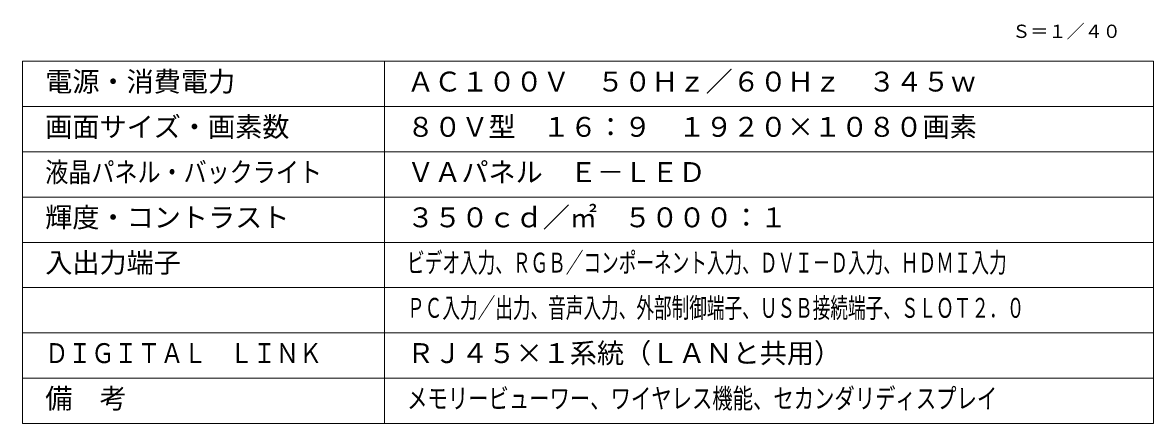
# Model space of a CAD drawing. Units: millimetres, scale not verified. Extents: x -62 to 367, y -117 to 355.
# Drawn here: x -62.5 to 62.5, y -116.5 to -72.2 of the extents above; entities that cross this region are included whole.
import ezdxf
from ezdxf.enums import TextEntityAlignment as Align

# ---------------------------------------------------------------- set-up
doc = ezdxf.new("R2010")
doc.units = ezdxf.units.MM
doc.header["$LTSCALE"] = 0.125
doc.layers.add('0-2_MOJI1', color=7, linetype='Continuous')
doc.layers.add('0-4_TOUROKU', color=7, linetype='Continuous')
doc.layers.add('0-3_WAKU', color=1, linetype='Continuous', lineweight=18)
doc.styles.add('ＭＳ ゴシック', font='')
doc.styles.get('ＭＳ ゴシック').set_extended_font_data('MS Gothic')

msp = doc.modelspace()

# ---------------------------------------------------------------- linework, layer by layer
at = {"layer": '0-3_WAKU', "color": 4}
for p, q in [((-62.4976, -116.5052), (-62.4976, -76.5052)), ((-62.4976, -76.5052), (62.5024, -76.5052)), ((-22.4976, -116.5052), (-22.4976, -76.5052)), ((62.5024, -116.5052), (62.5024, -76.5052)), ((-62.4976, -116.5052), (62.5024, -116.5052))]:
    msp.add_line(p, q, dxfattribs=at)
at = {"layer": '0-3_WAKU'}
for p, q in [((62.5024, -81.5052), (-62.4976, -81.5052)), ((62.5024, -86.5052), (-62.4976, -86.5052)), ((62.5024, -91.5052), (-62.4976, -91.5052)), ((-62.4976, -96.5052), (62.5024, -96.5052)), ((-62.4976, -101.5052), (62.5024, -101.5052)), ((-62.4976, -106.5052), (62.5024, -106.5052)), ((-62.4976, -111.5052), (62.5024, -111.5052))]:
    msp.add_line(p, q, dxfattribs=at)

# ---------------------------------------------------------------- texts
at = {"layer": '0-2_MOJI1', "style": 'ＭＳ ゴシック'}
for s, p in [('電源・消費電力', (-59.9976, -80.5052)), ('ＡＣ１００Ｖ\u3000５０Ｈｚ／６０Ｈｚ\u3000３４５ｗ', (-19.9976, -80.5052)), ('画面サイズ・画素数', (-59.9976, -85.5052)), ('８０Ｖ型\u3000１６：９\u3000１９２０×１０８０画素', (-19.9976, -85.5052)), ('ＶＡパネル\u3000Ｅ－ＬＥＤ', (-19.9976, -90.5052)), ('輝度・コントラスト', (-59.9976, -95.5052)), ('３５０ｃｄ／㎡\u3000５０００：１', (-19.9976, -95.5052)), ('入出力端子', (-59.9976, -100.5052)), ('ＲＪ４５×１系統（ＬＡＮと共用）', (-19.9976, -110.5052)), ('備\u3000考', (-59.9976, -115.5052))]:
    msp.add_text(s, height=2.199, dxfattribs=at).set_placement(p, align=Align.BOTTOM_LEFT)
for s, width, p in [('液晶パネル・バックライト', 0.85, (-59.9976, -90.5052)), ('ビデオ入力、ＲＧＢ／コンポーネント入力、ＤＶＩ－Ｄ入力、ＨＤＭＩ入力', 0.65, (-19.9976, -100.5052)), ('ＰＣ入力／出力、音声入力、外部制御端子、ＵＳＢ接続端子、ＳＬＯＴ２．０', 0.65, (-19.9976, -105.5052)), ('ＤＩＧＩＴＡＬ\u3000ＬＩＮＫ', 0.85, (-59.9976, -110.5052)), ('メモリービューワー、ワイヤレス機能、セカンダリディスプレイ', 0.75, (-19.9976, -115.5052))]:
    msp.add_text(s, height=2.199, dxfattribs=dict(at, width=width)).set_placement(p, align=Align.BOTTOM_LEFT)
at = {"layer": '0-4_TOUROKU', "style": 'ＭＳ ゴシック'}
msp.add_text('Ｓ＝１／４０ ', height=1.466, dxfattribs=at).set_placement((46.9024, -74.3638), align=Align.BOTTOM_LEFT)

doc.saveas('drawing.dxf')
